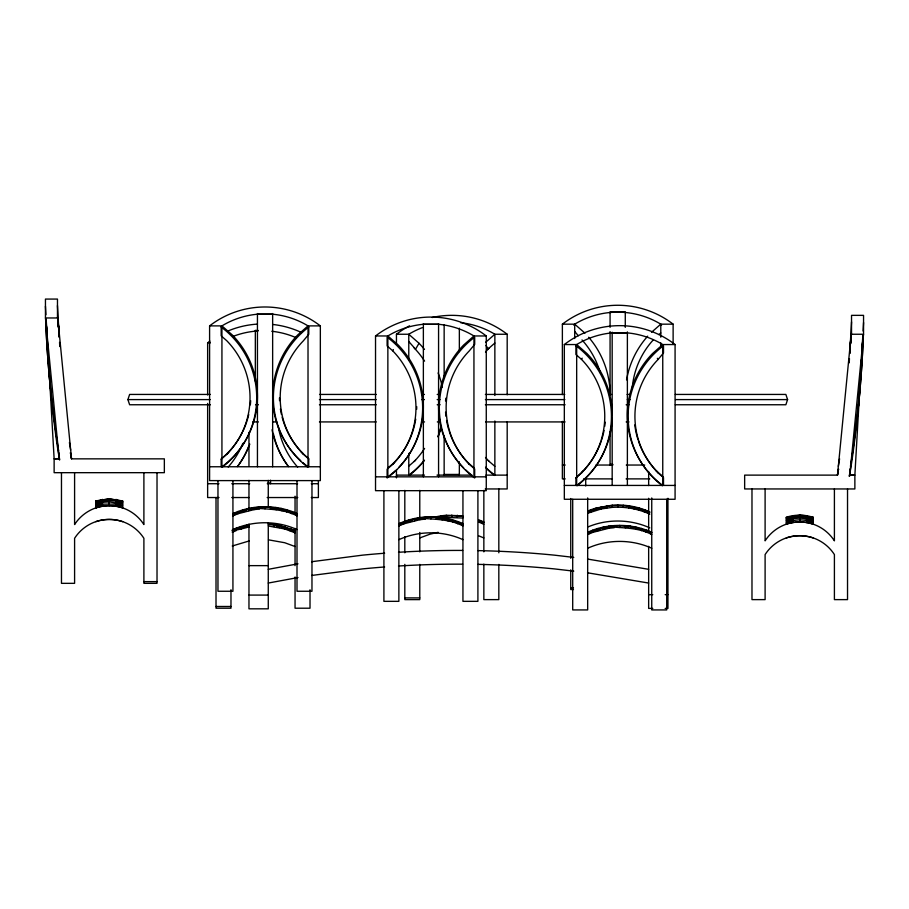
<?xml version="1.0" encoding="UTF-8"?>
<svg xmlns="http://www.w3.org/2000/svg" width="909" height="909" viewBox="0 0 909 909"><rect width="100%" height="100%" fill="white"/><g stroke="black" fill="none" stroke-linecap="round" stroke-linejoin="round"><path stroke-width="1.36" d="M442.217 517.88L446.319 517.448L446.319 515.255L462.783 515.835M588.259 513.062L601.36 508.926L612.246 507.37L612.257 505.177C625.062 504.302 638.061 506.62 649.787 511.858M249.339 524.902L236.067 528.447L236.067 530.686L232.25 532.254M241.294 526.731L241.283 528.947L232.25 530.992M246.634 525.391L246.623 527.595L241.283 528.947L236.067 529.015L232.25 530.572M440.842 518.028L440.854 515.835L446.319 515.255M612.257 505.177L596.031 508.063L590.805 509.779L590.805 512.017L588.259 512.221M596.031 508.063L596.02 510.29L590.805 510.347L588.259 511.381M601.372 506.722L601.36 508.926L596.031 508.631L590.805 510.347M297.004 513.574C278.597 505.256 256.986 504.495 238.022 511.494L238.022 513.721L232.931 515.835C251.486 503.404 277.109 505.711 297.004 514.142M462.942 523.652C444.524 515.335 422.912 514.574 403.96 521.573L403.948 523.8L398.869 525.913C417.413 513.471 443.047 515.789 462.942 524.22M651.742 532.242C633.334 523.925 611.712 523.164 592.759 530.163L592.759 532.379L587.668 534.503C606.212 522.061 631.846 524.379 651.742 532.81M243.248 509.779L238.022 513.721L253.997 509.619L254.009 507.472M409.186 519.857L403.948 523.8L419.924 519.698L419.935 517.551M597.986 528.447L592.759 532.379L608.723 528.288L608.735 526.141M243.248 510.347L243.237 511.972L248.589 508.438M248.589 509.006L248.577 510.597L254.009 508.04C268.45 509.392 283.653 508.835 297.004 515.835L291.914 511.494M409.186 520.425L409.175 522.05L414.515 518.516M414.515 519.084L414.504 520.675L419.935 518.119C434.377 519.471 449.591 518.914 462.942 525.913L457.841 521.573M597.986 529.015L597.974 530.64L603.326 527.106M603.326 527.674L603.315 529.265L608.735 526.709C623.188 528.061 638.391 527.504 651.742 534.503L646.651 530.163M850.188 349.215L850.358 343.045M850.983 343.25L851.222 334.251L863.55 334.251L863.55 315.355L851.528 315.355L851.528 334.251M850.449 466.294L851.063 462.715A81.503 5.056 -84.4 0 0 862.141 349.045L862.811 339.057M850.21 347.988L850.506 341.523M862.164 349.147L862.448 342.693M849.211 362.85L849.449 358.612M849.779 352.953L851.54 321.877M860.016 384.723L854.869 475.123L854.869 488.951L744.653 488.951L744.653 475.123L837.473 475.123A88.184 5.477 -84.4 0 0 838.553 468.942A88.389 5.511 -84.4 0 1 837.473 475.123L851.222 334.251M860.334 379.064L860.732 372.008M861.3 362.112L861.459 359.294M862.186 346.579L862.664 338.103M863.073 331.035L863.55 322.559M850.12 468.749L849.415 476.293A88.389 5.511 -84.4 0 0 849.847 473.907M863.55 334.251L849.801 475.123L854.869 475.123L849.529 474.816M838.337 466.328L839.348 460.238M210.422 404.755L129.623 404.755L127.908 399.596L129.623 394.438L210.422 394.438M675.307 394.438L785.865 394.438L787.58 399.596L785.865 404.755L675.307 404.755M396.449 344.113L396.449 334.251L408.777 334.251L419.026 343.272L415.561 349.215L408.777 341.523M221.182 466.669L221.182 459.136L226.716 454.364A81.503 80.958 32.7 0 0 226.716 340.682L221.182 335.841L221.182 327.047L221.932 325.888A83.037 83.037 0 0 1 257.44 314.207L272.495 314.207A83.037 83.037 0 0 1 308.015 325.888L320.343 325.888L320.343 480.6L209.593 480.6L209.593 325.888A90.57 90.57 0 0 1 320.343 325.888M221.182 459.136L228.579 452.239M226.716 454.364L227.466 453.193A81.503 80.958 32.7 0 0 242.101 432.877M392.654 350.76L387.12 345.92L387.12 337.125A88.184 87.594 32.7 0 1 387.12 478.009L387.12 469.214L392.654 464.431A81.503 80.958 32.7 0 0 392.654 350.76L393.392 349.601M392.654 464.431L393.392 463.272A81.503 80.958 32.7 0 0 415.72 419.117M575.92 485.338L575.92 477.804L581.453 473.021A81.503 80.958 32.7 0 0 581.453 359.35L575.92 354.51L575.92 345.715L576.67 344.556A83.037 83.037 0 0 1 612.177 332.876L627.233 332.876A83.037 83.037 0 0 1 662.752 344.556L675.08 344.556L675.08 499.268L564.33 499.268L564.33 344.556A90.57 90.57 0 0 1 675.08 344.556M581.453 359.35L582.203 358.191M575.92 477.804L583.317 470.907M581.453 473.021L582.203 471.862A81.503 80.958 32.7 0 0 601.179 441.251M573.954 325.331L574.704 324.172A83.037 83.037 0 0 1 660.786 324.172L673.126 324.172L673.126 343.897M663.502 485.315L663.502 477.6L658.105 472.919A81.571 81.026 -32.8 0 1 658.105 359.453L663.502 352.999L663.502 345.715A88.389 87.798 -32.8 0 0 662.411 485.781M308.765 466.647L308.765 458.931L303.379 454.261A81.571 81.026 -32.8 0 1 303.379 340.795L308.765 334.33L308.765 327.058L308.015 325.888L297.754 334.91A88.389 87.798 -32.8 0 0 300.686 460.693M485.599 342.352L494.86 334.251L507.188 334.251L507.188 394.824M494.86 343.045L488.213 348.851L486.02 345.5M651.526 332.274L660.786 324.172L661.536 325.331M658.945 334.58L660.786 332.967M408.777 466.124L415.561 460.238M387.859 468.044L394.506 462.317M95.775 507.915C104.478 505.029 114 505.029 122.704 507.915L122.704 500.973L109.239 498.791L95.775 500.916L95.775 507.915L102.41 504.154L122.704 504.086L109.239 501.87L95.775 502.688L109.239 500.518L122.704 501.757L116.068 500.132L109.239 499.564L95.775 501.109L109.239 498.984L122.704 501.166M813.225 517.982L806.59 516.403L813.225 517.391C804.545 514.369 795.023 514.505 786.296 517.244L786.296 524.198C793.921 517.925 804.442 519.607 813.225 522.073C805.351 516.426 795.057 517.846 786.296 520.357C794.386 515.278 804.454 516.505 813.225 518.959C804.897 514.596 795.034 515.437 786.296 518.028M792.932 518.709L786.296 522.096L792.932 520.425M232.931 513.574L238.022 511.494M232.931 514.142L238.022 512.062M232.931 529.583C253.02 520.471 276.915 520.471 297.004 529.583M232.25 530.004L236.067 528.447M232.25 546.002L249.339 540.912M398.869 523.652L403.96 521.573M398.869 524.22L403.96 522.141M398.869 539.651C418.947 530.549 442.853 530.549 462.942 539.651M419.776 537.935L430.105 534.14L438.138 532.322M588.259 510.813L590.805 509.779M588.259 526.822C607.757 518.687 630.551 519.187 649.787 527.856M587.668 532.242L592.759 530.163M587.668 532.81L592.759 530.731M587.668 548.241C607.757 539.139 631.653 539.139 651.742 548.241M792.932 516.403L786.296 519.005L792.932 517.369M236.067 529.015L249.339 525.47M95.775 521.664C104.478 518.766 114 518.766 122.704 521.664M786.296 524.198C795 521.3 804.522 521.3 813.225 524.198L813.225 517.187M786.296 537.935C795 535.049 804.522 535.049 813.225 537.935M432.764 517.471L440.854 515.835M596.031 508.631C613.666 503.518 633.039 504.881 649.787 512.426M102.41 504.154L95.775 505.802L102.41 502.438L95.775 504.052M786.296 517.448L799.761 515.255L806.59 515.823M102.41 500.132L95.775 501.7L102.41 501.098M268.269 569.318L297.993 563.819M268.269 583.055L297.993 577.556M275.938 507.472L270.473 509.029L270.473 506.892M249.327 527.106L241.294 527.3M441.865 517.551L436.4 519.107L436.4 516.971M630.676 526.141L625.21 527.697L625.199 525.561M435.434 516.801L435.434 517.369L451.818 515.63L462.783 516.403L462.795 518.028L446.319 517.448M311.628 561.717L362.441 555.16A972.403 972.403 0 0 1 384.621 553.229M311.628 575.465L362.441 568.909A972.403 972.403 0 0 1 384.621 566.977M281.358 508.438L275.95 509.619L275.938 508.04M447.285 518.516L441.876 519.698L441.865 518.119M636.084 527.106L630.687 528.288L630.676 526.709M253.997 509.619L259.463 509.029L259.474 506.892M419.924 519.698L425.401 519.107L425.401 516.971M608.723 528.288L614.2 527.697L614.211 525.561M59.471 458.545L54.131 458.852L54.131 472.68L164.347 472.68L164.347 458.852L71.527 458.852A88.184 5.477 84.4 0 1 70.448 452.659A88.389 5.511 84.4 0 0 71.527 458.852L57.778 317.968L45.45 317.968L45.45 299.072L57.472 299.072L57.472 317.968M375.531 335.966L387.859 335.966A83.037 83.037 0 0 1 423.367 324.286L438.433 324.286A83.037 83.037 0 0 1 473.941 335.966L486.27 335.966L486.27 490.678L375.531 490.678L375.531 335.966A90.57 90.57 0 0 1 486.27 335.966M612.246 507.37C625.074 506.483 638.073 508.824 649.787 514.119L644.697 509.779M257.44 314.207L272.643 314.207M562.376 394.608L562.376 324.172L574.704 324.172L584.964 333.194M423.367 324.286L438.57 324.286M209.593 325.888L221.932 325.888L232.227 334.898A88.184 87.594 32.7 0 1 223.012 465.953M258.224 330.467L255.338 330.467L255.338 381.326M255.338 331.149L255.486 330.467M612.177 332.876L627.38 332.876M207.638 394.961L207.638 342.841L210.377 342.841M564.33 344.556L576.67 344.556L586.964 353.556A88.184 87.594 32.7 0 1 612.177 415.208M319.559 394.438L376.246 394.438M421.606 394.438L424.435 394.438M437.195 394.438L440.024 394.438M485.383 394.438L564.762 394.438M608.7 394.438L611.53 394.438M627.119 394.438L629.96 394.438M127.908 399.596L210.195 399.596M319.423 399.596L376.178 399.596M421.571 399.596L424.412 399.596M437.172 399.596L440.013 399.596M485.406 399.596L564.853 399.596M627.278 399.596L630.119 399.596M675.512 399.596L787.58 399.596M255.554 404.755L258.395 404.755M319.445 404.755L376.246 404.755M437.195 404.755L440.149 404.755M485.383 404.755L565.103 404.755M626.165 404.755L629.005 404.755M252.713 421.924L258.395 421.924M272.586 421.924L276.847 421.924M319.445 421.924L376.246 421.924M421.685 421.924L424.526 421.924M437.309 421.924L440.149 421.924M485.588 421.924L565.103 421.924M626.165 421.924L629.005 421.924M610.075 464.363L612.836 464.363M562.376 465.044L565.216 465.044M595.872 465.044L612.836 465.044M626.267 465.044L644.731 465.044M209.593 466.76L320.343 466.76M444.149 474.441L459.352 474.441M396.449 475.123L424.503 475.123M437.002 475.123L472.01 475.123M485.895 475.123L507.188 475.123M375.531 476.839L486.27 476.839M565.216 478.884L562.376 478.884L562.376 421.378M583.669 478.884L612.177 478.884M626.108 478.884L649.787 478.884M267.78 483.031L270.541 483.031M207.638 483.713L219.001 483.713M231.772 483.713L249.725 483.713M267.269 483.713L297.584 483.713M311.287 483.713L318.389 483.713M564.33 485.429L675.08 485.429M485.213 488.951L507.188 488.951L507.188 421.594M219.001 497.541L207.638 497.541L207.638 403.414M231.772 497.541L249.089 497.541M267.189 497.541L297.766 497.541M311.287 497.541L318.389 497.541L318.389 480.895M248.964 565.637L268.269 565.637M143.895 581.624L157.018 581.624M570.75 587.828L573.465 587.828M573.465 589.543L570.75 589.543L570.75 569.829M648.651 594.668L652.787 594.668M665.183 594.668L667.945 594.668M248.964 595.088L268.269 595.088M404.812 597.895L419.776 597.895M216.012 606.485L230.977 606.485M652.787 608.405L648.651 608.405L648.651 546.298M665.183 608.405L667.945 608.405L667.945 498.28M116.068 502.438L122.704 502.734L116.068 501.098M295.05 530.526L279.393 525.391L268.507 523.845L268.519 526.038L284.733 528.947L295.05 532.788C287.88 526.322 277.665 525.584 268.507 524.413M268.507 539.844L284.733 542.73L295.05 546.525M573.761 557.41L554.467 555.16A972.403 972.403 0 0 0 477.998 550.615M573.761 571.147L554.467 568.909A972.403 972.403 0 0 0 477.998 564.364M601.372 507.29L606.78 507.949L606.78 505.756M435.434 517.369L438.138 517.698M246.634 525.959L249.339 526.288M587.521 559.058L648.651 569.318M587.521 572.795L648.651 583.055M806.59 518.709L813.225 520.334L806.59 517.369M116.068 504.154L122.704 505.824L116.068 506.222L116.068 499.359M483.849 521.936L478.759 519.857L478.77 522.096L483.849 524.198L478.759 520.425L483.849 522.505M478.759 535.856L483.849 537.935M289.96 528.447L295.05 531.095M628.721 505.756L634.141 508.926L634.13 506.722M273.984 524.425L279.404 527.595L279.393 525.391M634.13 507.29L639.47 510.29L639.47 508.063M279.393 525.959L284.733 528.947L284.733 526.731M806.59 520.425L813.225 524.198M639.47 508.631L644.697 512.017L644.697 510.347M284.733 527.3L289.96 530.686L289.96 529.015M488.213 460.59L494.86 466.328M655.968 470.544L662.752 476.43M449.251 431.275A81.571 81.026 -32.8 0 0 468.555 463.17L473.941 467.84M469.305 464.329L474.691 469.01L474.691 478.009A88.389 87.798 -32.8 0 1 474.691 337.125L474.691 344.409L469.305 350.874A81.571 81.026 -32.8 0 0 469.305 464.329L468.555 463.17M301.231 451.875L308.765 458.931M574.704 331.455L578.294 335.751M657.355 358.294L658.105 359.453M658.105 472.919L657.355 471.76A81.571 81.026 -32.8 0 1 638.493 441.183M303.379 454.261L302.629 453.091A81.571 81.026 -32.8 0 1 282.142 417.197M69.652 443.967L70.663 450.057M58.699 451.023L57.903 446.342A81.571 5.09 84.4 0 1 46.836 332.876L46.552 326.422M46.109 321.65L46.825 331.558M58.824 452.307L59.585 460.011A88.389 5.511 84.4 0 1 45.836 319.139A88.184 5.477 84.4 0 0 50.415 388.427M45.45 317.968L59.199 458.852L54.131 458.852L48.984 368.44M57.46 305.606L59.221 336.682M59.551 342.329L59.789 346.568M45.45 306.288L45.927 314.764M46.336 321.831L46.814 330.308M47.461 341.602L47.7 345.84M48.347 357.146L48.666 362.793M58.494 325.252L58.79 331.717A81.503 5.056 84.4 0 0 58.994 337.137M58.642 326.763L58.812 332.944M57.778 317.968L58.017 327.001M641.436 530.64L641.424 528.447M636.084 527.674L636.107 529.265L641.424 529.015L646.663 532.379L646.651 530.731M452.637 522.05L452.614 519.857M447.285 519.084L447.296 520.675L452.614 520.425L457.852 523.8L457.841 522.141M286.699 511.972L286.687 509.779M281.358 509.006L281.37 510.597L286.687 510.347L291.925 513.721L291.914 512.062M628.721 506.324L628.721 507.949M273.984 524.993L273.984 526.618M623.244 507.37L623.244 505.177M457.318 517.448L457.318 515.255M847.529 488.951L847.529 599.622L834.405 599.622L834.405 554.57A41.212 41.212 0 0 0 765.105 554.57L765.105 599.622L751.982 599.622L751.982 488.951M834.405 488.951L834.405 540.832A41.212 41.212 0 0 0 765.105 540.832L765.105 488.951M806.59 515.63L806.59 522.505M799.761 515.062L799.761 521.936M792.932 515.63L792.932 522.505M666.706 499.268L666.706 609.928L651.742 609.928L651.742 497.95M662.752 485.429L662.752 344.556L652.492 353.578A88.389 87.798 -32.8 0 0 661.661 484.622M660.786 324.172L660.786 337.216M660.786 342.886L660.786 347.136M648.651 471.453L648.651 485.576M648.651 498.28L648.651 532.174M627.38 332.183L627.38 485.429M627.233 332.183L627.233 332.876M625.278 327.342L625.278 311.798L610.075 311.798L610.075 327.342M619.711 525.368L619.711 527.493M617.745 504.984L617.745 507.177M612.177 332.183L612.177 485.429M610.075 331.58L610.075 395.142M610.075 431.877L610.075 465.044M587.668 497.95L587.668 609.928L572.704 609.928L572.704 499.268M585.714 478.884L585.714 485.974M576.67 344.556L576.67 485.429M574.704 324.172L574.704 338.534M570.75 498.507L570.75 558.331M498.825 488.951L498.825 552.797M498.825 564.421L498.825 599.622L483.849 599.622L483.849 564.148M494.86 395.472L494.86 334.251A83.037 83.037 0 0 0 460.602 322.684M494.86 420.981L494.86 475.123A88.184 87.594 -32.7 0 1 485.531 467.203M483.849 490.371L483.849 551.854M477.907 490.678L477.907 601.338L462.942 601.338L462.942 490.678M473.941 476.839L473.941 335.966L463.692 344.988A88.389 87.798 -32.8 0 0 463.692 467.942M459.352 328.217L459.352 351.544M459.352 461.727L459.352 475.123M451.818 515.062L451.818 517.244M444.149 324.706L444.149 376.974M444.149 435.57L444.149 475.123M438.57 323.593L438.57 476.839M430.9 516.778L430.9 518.903M423.367 323.593L423.367 476.839M419.776 490.371L419.776 517.335M419.776 532.435L419.776 551.854M419.776 564.353L419.776 599.622L404.812 599.622L404.812 564.353M408.777 359.93L408.777 334.251A83.037 83.037 0 0 1 422.31 327.638M408.777 453.386L408.777 475.123A88.389 87.798 32.8 0 0 424.48 460.159M404.812 490.36L404.812 522.914M404.812 536.628L404.812 552.797M398.869 490.678L398.869 601.338L383.905 601.338L383.905 490.678M396.449 469.487L396.449 477.895M311.969 480.6L311.969 591.259L297.004 591.259L297.004 480.6M310.014 589.759L310.014 608.212L295.05 608.212L295.05 576.999M308.015 325.888L308.015 466.76M295.05 496.223L295.05 513.153M295.05 528.424L295.05 565.648M272.643 313.525L272.643 466.76M270.541 480.202L270.541 483.713M268.269 480.35L268.269 507.177M268.269 522.709L268.269 608.825L248.964 608.825L248.964 524.129M264.974 506.699L264.974 508.835M257.44 313.525L257.44 466.76M248.964 432.332L248.964 466.226M248.964 480.35L248.964 508.597M232.931 480.6L232.931 591.259L217.967 591.259L217.967 480.6M230.977 589.714L230.977 608.212L216.012 608.212L216.012 497.541M221.932 325.888L221.932 466.76M157.018 472.68L157.018 583.339L143.895 583.339L143.895 538.298A41.212 41.212 0 0 0 74.595 538.298L74.595 583.339L61.471 583.339L61.471 472.68M143.895 472.68L143.895 524.55A41.212 41.212 0 0 0 74.595 524.55L74.595 472.68M109.239 498.791L109.239 505.654M102.41 499.359L102.41 506.222M416.708 406.573A81.503 80.958 32.7 0 1 416.652 409.368M399.096 466.987A88.184 87.594 32.7 0 0 398.153 344.966L387.859 335.966L387.859 476.839A88.184 87.594 32.7 0 0 395.222 470.794M448.83 429.957A81.571 81.026 -32.8 0 1 446.58 420.458M445.967 416.322A81.571 81.026 -32.8 0 1 445.569 412.152M445.569 400.994A81.571 81.026 -32.8 0 1 445.808 398.21M470.726 474.339A88.389 87.798 -32.8 0 1 465.624 469.839M605.201 422.151A81.503 80.958 32.7 0 1 604.735 426.321M604.053 430.457A81.503 80.958 32.7 0 1 601.622 439.933M612.132 417.924A88.184 87.594 32.7 0 1 577.749 484.622M575.92 345.715A88.184 87.594 32.7 0 1 577.01 485.781M638.05 439.865A81.571 81.026 -32.8 0 1 634.777 424.912M250.668 400.699A81.503 80.958 32.7 0 1 250.339 404.88M248.736 414.527A81.503 80.958 32.7 0 1 247.293 419.935M246.884 421.265A81.503 80.958 32.7 0 1 242.726 431.639M221.182 327.047A88.184 87.594 32.7 0 1 222.273 467.112M281.472 414.481A81.571 81.026 -32.8 0 1 280.415 409.005M279.552 400.676A81.571 81.026 -32.8 0 1 279.461 397.892M306.924 465.953A88.389 87.798 -32.8 0 1 302.708 462.511M307.674 467.112A88.389 87.798 -32.8 0 1 308.765 327.058M850.233 347.886A81.503 5.056 -84.4 0 1 850.006 353.419M839.575 458.795A81.503 5.056 -84.4 0 1 839.143 461.556M849.392 476.282A88.184 5.477 -84.4 0 0 863.13 335.41A88.389 5.511 -84.4 0 1 858.494 406.062M858.085 410.141A88.389 5.511 -84.4 0 1 857.676 414.22M398.506 552.274A972.403 972.403 0 0 1 462.647 550.434M398.506 566.012A972.403 972.403 0 0 1 462.647 564.171M69.857 445.285A81.503 5.056 84.4 0 1 69.425 442.524M51.358 397.949A88.184 5.477 84.4 0 1 50.949 393.87M424.583 448.421A81.571 81.026 32.8 0 1 414.163 461.454M414.163 347.988A81.571 81.026 32.8 0 1 424.583 361.146M396.449 334.251A90.57 90.57 0 0 1 409.55 325.82M432.116 317.514A90.57 90.57 0 0 1 507.188 334.251M419.026 343.272A88.389 87.798 32.8 0 1 424.48 349.408M438.127 372.94A88.389 87.798 32.8 0 1 442.365 387.314M441.456 426.446A88.389 87.798 32.8 0 1 438.127 436.786M423.73 461.317A88.389 87.798 32.8 0 1 409.107 475.475M441.024 426.287A88.389 87.798 32.8 0 1 439.604 431.536M439.206 432.832A88.389 87.798 32.8 0 1 437.865 436.684M489.326 461.556A81.503 80.958 -32.7 0 1 485.531 457.454M485.531 352.033A81.503 80.958 -32.7 0 1 489.326 347.886M494.519 475.475A88.184 87.594 -32.7 0 1 486.27 468.362M297.652 467.09A81.503 80.958 -32.7 0 1 278.188 425.991M233.511 336.228A83.037 83.037 0 0 1 257.986 330.967M271.791 331.274A83.037 83.037 0 0 1 296.016 337.648M207.638 342.841A90.57 90.57 0 0 1 209.911 341.136M227.136 331.342A90.57 90.57 0 0 1 257.338 324.115M272.927 324.479A90.57 90.57 0 0 1 301.47 332.512M242.783 443.399A81.571 81.026 32.8 0 1 228.216 466.987M249.816 444.103A88.389 87.798 32.8 0 1 237.363 466.612M248.577 446.546A88.389 87.798 32.8 0 1 238.226 465.601M288.596 466.635A88.184 87.594 -32.7 0 1 272.064 429.73M287.721 465.624A88.184 87.594 -32.7 0 1 273.359 433.57M632.255 387.791A81.503 80.958 -32.7 0 1 653.321 339.841M582.01 339.943A81.571 81.026 32.8 0 1 600.213 372.701M626.562 379.905A88.184 87.594 -32.7 0 1 647.697 336.171M562.376 324.172A90.57 90.57 0 0 1 673.126 324.172M588.657 337.228A88.389 87.798 32.8 0 1 610.075 394.824"/></g></svg>
